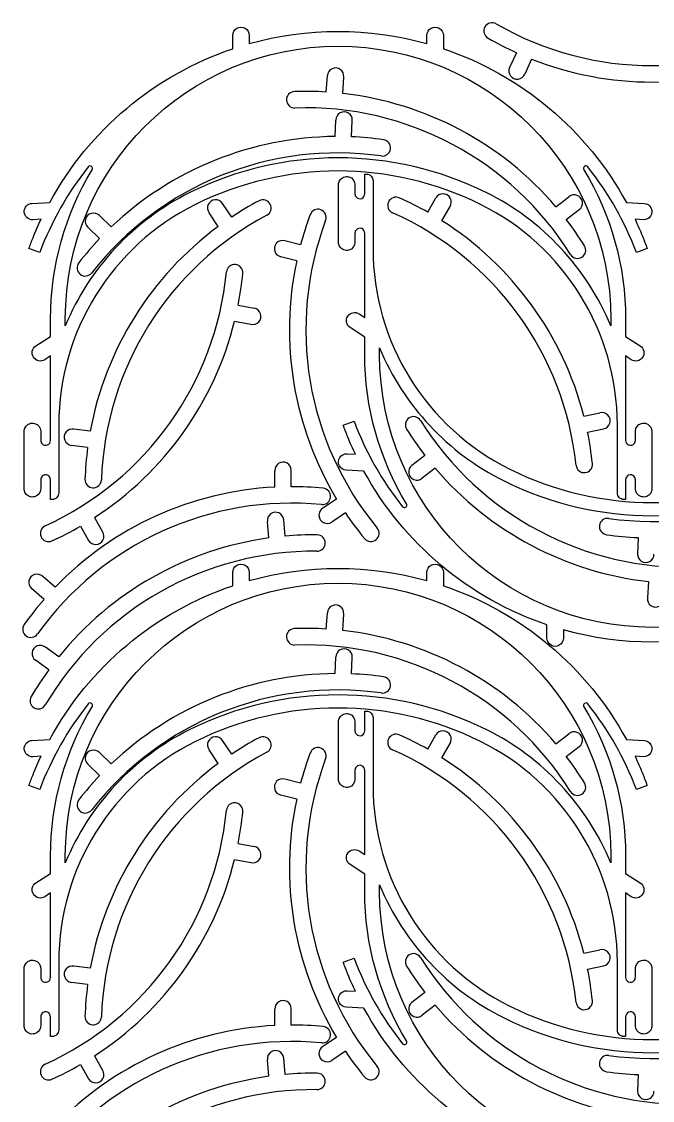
# Model space of a CAD drawing. Extents: x 3 to 3398, y -5 to 2267.
# Drawn here: x 3 to 547, y 1336 to 2267 of the extents above; entities that cross this region are included whole.
import ezdxf

# ---------------------------------------------------------------- set-up
doc = ezdxf.new("R2010")
doc.units = 0
doc.layers.add('Capa_1', color=7, linetype='CONTINUOUS')

msp = doc.modelspace()

# ---------------------------------------------------------------- linework, layer by layer
at = {"layer": 'Capa_1', "color": 7}
for points in [[(185.037468, 2243.511748), (185.037468, 2254.984296)], [(352.576485, 2247.897682), (352.576485, 2254.984296)], [(366.749713, 2254.984296), (366.749713, 2243.511748)], [(429.765477, 2240.101711), (423.904122, 2227.197262)], [(442.816564, 2234.563193), (436.955208, 2221.658744)], [(265.772456, 2206.12214), (266.65551, 2220.267827)], [(279.896051, 2204.885199), (280.779103, 2219.030888)], [(273.441771, 2167.751546), (274.042184, 2181.912047)], [(287.617293, 2167.505394), (288.217706, 2181.665895)], [(298.98102, 2118.322176), (298.98102, 2125.408791), (298.98102, 2135.330079)], [(306.067635, 2129.660759), (306.067635, 2125.408791)], [(353.341208, 2102.379669), (360.335952, 2114.706623)], [(463.858192, 2107.070794), (475.091703, 2115.713045)], [(184.119047, 2098.211226), (176.281458, 2110.020226)], [(365.493172, 2095.076537), (372.487915, 2107.403494)], [(472.781479, 2096.05349), (484.01499, 2104.695741)], [(80.263004, 2089.702258), (69.994393, 2099.471388)], [(172.506124, 2090.078204), (164.668535, 2101.887204)], [(539.173556, 2095.9215), (532.096834, 2096.295474)], [(70.236981, 2079.678047), (59.968372, 2089.447178)], [(243.54036, 2074.177965), (229.845472, 2077.829039)], [(240.231898, 2060.391736), (226.53701, 2064.04281)], [(189.736599, 2022.350273), (203.646006, 2019.628391)], [(294.035074, 2014.715594), (294.035272, 2014.715991)], [(294.035272, 2014.715991), (298.98102, 2011.501106)], [(186.666741, 2008.50896), (200.57615, 2005.787081)], [(298.98102, 1979.425276), (298.98102, 1994.622605), (298.979518, 1994.597093), (286.310523, 2002.832391)], [(511.168957, 2010.436523), (511.168957, 2004.356123)], [(523.924863, 2010.435758), (523.924863, 1995.238429), (523.926365, 1995.263941), (536.59536, 1987.028643)], [(15.191586, 1987.028274), (27.860592, 1995.263572), (27.862092, 1995.23806)], [(311.736926, 1979.42451), (311.736926, 1985.50491)], [(27.861876, 1905.554577), (27.861876, 1978.359928)], [(528.870611, 1975.145043), (523.924863, 1978.359928)], [(528.870809, 1975.14544), (528.870611, 1975.145043)], [(487.958236, 1926.517837), (501.843362, 1929.360995)], [(34.94849, 1918.751723), (34.94849, 1864.452243)], [(62.097439, 1913.387374), (48.047808, 1915.255028)], [(491.148765, 1912.703839), (505.033891, 1915.546996)], [(59.8783, 1899.384468), (45.828669, 1901.252124)], [(283.732328, 1893.939534), (290.809049, 1893.565559)], [(350.78136, 1892.54645), (339.547849, 1883.904198)], [(359.704647, 1881.529146), (348.471136, 1872.886895)], [(221.39424, 1865.17425), (221.376409, 1879.347463)], [(235.567008, 1865.54666), (235.549177, 1879.719873)], [(523.924863, 1871.538857), (523.924863, 1864.452243), (523.924863, 1854.530955)], [(29.279202, 1854.530955), (27.861876, 1854.530955), (27.861876, 1864.452243)], [(516.838249, 1860.200274), (516.838249, 1864.452243)], [(274.619568, 1854.89912), (262.859471, 1846.988342)], [(65.677274, 1838.887983), (72.779322, 1826.622536)], [(216.227473, 1821.328864), (214.974433, 1835.44659)], [(230.313852, 1822.935096), (229.060811, 1837.052821)], [(282.236137, 1842.941117), (270.47604, 1835.030342)], [(53.589502, 1831.479083), (60.69155, 1819.213636)], [(534.879521, 1821.651147), (534.279108, 1807.490646)], [(31.803799, 1778.772908), (21.118837, 1788.084829)], [(185.037468, 1780.102655), (185.037468, 1791.575204)], [(352.576485, 1784.488589), (352.576485, 1791.575204)], [(366.749713, 1791.575204), (366.749713, 1780.102655)], [(543.666788, 1783.714741), (542.783736, 1769.569052)], [(22.224568, 1768.320908), (11.539609, 1777.632831)], [(265.772456, 1742.713047), (266.65551, 1756.858734)], [(279.896051, 1741.476106), (280.779103, 1755.621795)], [(456.15617, 1734.876737), (456.15617, 1746.349285)], [(34.888856, 1718.732407), (23.432966, 1727.077638)], [(26.257029, 1707.485295), (14.801142, 1715.830528)], [(273.441771, 1704.342453), (274.042184, 1718.502954)], [(287.617293, 1704.096301), (288.217706, 1718.256802)], [(298.98102, 1654.913084), (298.98102, 1661.999698), (298.98102, 1671.920986)], [(306.067635, 1666.251666), (306.067635, 1661.999698)], [(353.341208, 1638.970576), (360.335952, 1651.29753)], [(463.858192, 1643.661701), (475.091703, 1652.303952)], [(184.119047, 1634.802133), (176.281458, 1646.611133)], [(365.493172, 1631.667444), (372.487915, 1643.994401)], [(472.781479, 1632.644397), (484.01499, 1641.286648)], [(80.263004, 1626.293165), (69.994393, 1636.062295)], [(172.506124, 1626.669111), (164.668535, 1638.478111)], [(539.173556, 1632.512407), (532.096834, 1632.886381)], [(70.236981, 1616.268954), (59.968372, 1626.038085)], [(243.54036, 1609.612478), (229.845472, 1613.263552)], [(240.231898, 1595.826249), (226.53701, 1599.477323)], [(189.736599, 1557.784786), (203.646006, 1555.062904)], [(294.035074, 1551.306501), (294.035272, 1551.306898)], [(294.035272, 1551.306898), (298.98102, 1548.092013)], [(511.168957, 1547.02743), (511.168957, 1540.94703)], [(523.924863, 1547.026665), (523.924863, 1531.829336), (523.926365, 1531.854848), (536.59536, 1523.61955)], [(186.666741, 1543.943474), (200.57615, 1541.221594)], [(298.98102, 1516.016183), (298.98102, 1531.213512), (298.979518, 1531.188), (286.310523, 1539.423298)], [(15.191586, 1523.619181), (27.860592, 1531.854479), (27.862092, 1531.828967)], [(311.736926, 1516.015417), (311.736926, 1522.095817)], [(27.861876, 1442.145484), (27.861876, 1514.950835)], [(528.870611, 1511.73595), (523.924863, 1514.950835)], [(528.870809, 1511.736347), (528.870611, 1511.73595)], [(487.958236, 1463.108745), (501.843362, 1465.951902)], [(34.94849, 1455.34263), (34.94849, 1401.04315)], [(62.097439, 1449.978281), (48.047808, 1451.845935)], [(491.148765, 1449.294746), (505.033891, 1452.137903)], [(59.8783, 1435.975375), (45.828669, 1437.843031)], [(283.732328, 1430.530441), (290.809049, 1430.156466)], [(350.78136, 1429.137357), (339.547849, 1420.495105)], [(235.567008, 1400.981173), (235.549177, 1415.154386)], [(359.704647, 1418.120053), (348.471136, 1409.477802)], [(221.39424, 1400.608763), (221.376409, 1414.781976)], [(523.924863, 1408.129764), (523.924863, 1401.04315), (523.924863, 1391.121862)], [(29.279202, 1391.121862), (27.861876, 1391.121862), (27.861876, 1401.04315)], [(516.838249, 1396.791181), (516.838249, 1401.04315)], [(274.619568, 1390.333633), (262.859471, 1382.422855)], [(282.236137, 1378.37563), (270.47604, 1370.464855)], [(65.677274, 1374.322496), (72.779322, 1362.057049)], [(216.227473, 1356.763378), (214.974433, 1370.881103)], [(230.313852, 1358.369609), (229.060811, 1372.487334)], [(53.589502, 1366.913596), (60.69155, 1354.648149)], [(534.879521, 1358.242054), (534.279108, 1344.081553)]]:
    msp.add_lwpolyline(points, dxfattribs=at)
for points in [[(403.767379, 2119.355941)], [(419.138504, 1870.505093)], [(403.767379, 1655.946848)], [(419.138504, 1407.096)]]:
    msp.add_lwpolyline(points, close=True, dxfattribs=at)
for points in [[(188.580776, 2261.121486), (190.773382, 2262.387388), (193.474785, 2262.387388), (195.667391, 2261.121486)], [(356.119792, 2261.121484), (358.312398, 2262.387386), (361.0138, 2262.387386), (363.206406, 2261.121484)], [(402.666692, 2262.383617), (400.710039, 2258.994604), (401.870732, 2254.661104), (405.259358, 2252.703781)], [(412.346015, 2264.978197), (408.956615, 2266.93418), (404.623344, 2265.772629), (402.666692, 2262.383617)], [(412.346015, 2264.978197), (495.664874, 2216.873646), (598.318147, 2216.873287), (681.637342, 2264.977257)], [(185.037468, 2254.984296), (185.037468, 2257.5161), (186.388169, 2259.855584), (188.580776, 2261.121486)], [(195.667391, 2261.121486), (197.859998, 2259.855584), (199.210699, 2257.5161), (199.210699, 2254.984296)], [(199.210699, 2247.897682), (249.361464, 2261.989916), (302.42572, 2261.989916), (352.576485, 2247.897682)], [(199.210699, 2254.984296), (199.210699, 2254.984296), (199.210699, 2247.897682), (199.210699, 2247.897682)], [(352.576485, 2254.984296), (352.576485, 2257.5161), (353.927186, 2259.855583), (356.119792, 2261.121484)], [(363.206406, 2261.121484), (365.399012, 2259.855583), (366.749713, 2257.5161), (366.749713, 2254.984296)], [(40.617785, 2010.436523), (40.642485, 2140.358174), (145.971718, 2245.667384), (275.893371, 2245.667384)], [(275.893371, 2245.667384), (405.815024, 2245.667384), (511.144257, 2140.358174), (511.168957, 2010.436523)], [(405.259358, 2252.703781), (413.218931, 2248.108287), (421.397299, 2243.902629), (429.765477, 2240.101711)], [(27.118159, 2110.880718), (61.238441, 2173.350446), (117.612352, 2220.696967), (185.037468, 2243.511748)], [(366.749713, 2243.511748), (434.174679, 2220.697006), (490.54849, 2173.35063), (524.668787, 2110.881087)], [(442.816564, 2234.563193), (509.748348, 2208.11422), (584.234606, 2208.11396), (651.166575, 2234.562466)], [(270.683041, 2226.227894), (268.357715, 2225.120118), (266.815933, 2222.838541), (266.65551, 2220.267827)], [(277.8489, 2225.60031), (275.751534, 2227.095424), (273.008367, 2227.335669), (270.683041, 2226.227894)], [(280.779103, 2219.030888), (281.067979, 2221.590352), (279.946266, 2224.105197), (277.8489, 2225.60031)], [(423.904122, 2227.197262), (422.838927, 2224.852153), (423.129118, 2222.113849), (424.662179, 2220.044089)], [(424.662179, 2220.044089), (426.195239, 2217.974329), (428.73007, 2216.898618), (431.283825, 2217.234047)], [(431.283825, 2217.234047), (433.837581, 2217.569475), (436.008641, 2219.263292), (436.955208, 2221.658744)], [(238.218517, 2206.500199), (234.307631, 2206.362862), (231.248333, 2203.081532), (231.384896, 2199.170618)], [(265.772456, 2206.12214), (256.59937, 2206.694784), (247.403861, 2206.820953), (238.218517, 2206.500199)], [(231.384896, 2199.170618), (231.521459, 2195.259704), (234.802184, 2192.199757), (238.713125, 2192.335547)], [(463.858192, 2107.070794), (417.177784, 2161.846257), (351.410321, 2196.815437), (279.896051, 2204.885199)], [(476.483254, 2065.910927), (425.500502, 2147.500382), (334.863042, 2195.693174), (238.713125, 2192.335547)], [(277.643056, 2188.139106), (275.400913, 2186.87144), (274.022464, 2184.487662), (274.042184, 2181.912047)], [(284.8352, 2188.014217), (282.638421, 2189.358963), (279.885199, 2189.406771), (277.643056, 2188.139106)], [(288.217706, 2181.665895), (288.326835, 2184.239272), (287.031979, 2186.669471), (284.8352, 2188.014217)], [(313.087291, 2150.965852), (217.815061, 2164.355489), (122.636604, 2125.900896), (63.404721, 2050.087546)], [(273.441771, 2167.751546), (201.475743, 2167.201268), (132.413287, 2139.298225), (80.263004, 2089.702258)], [(315.059799, 2165.001208), (305.958304, 2166.280336), (296.799983, 2167.116051), (287.617293, 2167.505394)], [(321.089835, 2156.997472), (321.634452, 2160.872686), (318.934906, 2164.455825), (315.059799, 2165.001208)], [(403.767379, 2119.355941), (323.203345, 2159.326892), (228.583394, 2159.326892), (148.01936, 2119.355941)], [(313.087291, 2150.965852), (316.962614, 2150.422002), (320.545219, 2153.122257), (321.089835, 2156.997472)], [(60.378409, 2141.553172), (42.69731, 2119.254225), (28.584036, 2094.346308), (18.542451, 2067.718674)], [(63.258772, 2141.977492), (62.337228, 2142.618797), (61.075871, 2142.43298), (60.378409, 2141.553172)], [(63.861686, 2139.129153), (64.444342, 2140.088855), (64.180317, 2141.336188), (63.258772, 2141.977492)], [(398.728003, 2109.198781), (321.338908, 2147.594522), (230.447823, 2147.594522), (153.058728, 2109.198781)], [(488.528197, 2141.977885), (487.606647, 2141.336588), (487.342611, 2140.089257), (487.92526, 2139.12955)], [(491.408557, 2141.553541), (490.711103, 2142.433355), (489.449747, 2142.619182), (488.528197, 2141.977885)], [(533.244497, 2067.719043), (523.202918, 2094.346676), (509.08965, 2119.254592), (491.408557, 2141.553541)], [(27.862092, 2010.435389), (27.862099, 2055.818952), (40.313937, 2100.332616), (63.861686, 2139.129153)], [(277.299099, 2129.73891), (278.929605, 2132.481419), (282.191794, 2133.796152), (285.268332, 2132.950685)], [(285.268332, 2132.950685), (288.34487, 2132.105218), (290.477062, 2129.308048), (290.477083, 2126.117452)], [(298.98102, 2135.330079), (298.98102, 2135.330079), (300.398343, 2135.330079), (300.398343, 2135.330079)], [(300.398343, 2135.330079), (301.901938, 2135.330079), (303.343949, 2134.732776), (304.407148, 2133.669572)], [(304.407148, 2133.669572), (305.470347, 2132.606367), (306.067642, 2131.164354), (306.067635, 2129.660759)], [(487.92526, 2139.12955), (511.473017, 2100.333006), (523.924858, 2055.819331), (523.924863, 2010.435758)], [(276.303855, 2126.117452), (276.303864, 2127.392144), (276.647687, 2128.643236), (277.299099, 2129.73891)], [(276.303855, 2076.511181), (276.303855, 2076.511181), (276.303855, 2126.117452), (276.303855, 2126.117452)], [(290.477083, 2126.117452), (290.477083, 2126.117452), (290.477083, 2118.322176), (290.477083, 2118.322176)], [(306.067635, 2125.408791), (306.067635, 2125.408791), (306.067635, 2071.10931), (306.067635, 2071.10931)], [(148.01936, 2119.355941), (99.486351, 2095.27682), (61.328409, 2054.419353), (40.617785, 2004.356123)], [(176.281458, 2110.020226), (174.857152, 2112.166276), (172.381157, 2113.371252), (169.813503, 2113.167939)], [(217.375305, 2109.384805), (215.538115, 2112.840037), (211.24802, 2114.152104), (207.792424, 2112.315597)], [(290.477083, 2118.322176), (290.477084, 2117.194484), (290.925058, 2116.11298), (291.722457, 2115.315581)], [(291.722457, 2115.315581), (292.938511, 2114.099527), (294.767358, 2113.735746), (296.35621, 2114.39387)], [(296.35621, 2114.39387), (297.945062, 2115.051994), (298.98102, 2116.602416), (298.98102, 2118.322176)], [(328.741621, 2114.798318), (325.166335, 2116.389301), (320.978216, 2114.781168), (319.386526, 2111.206197)], [(353.341208, 2102.379669), (345.347523, 2106.915574), (337.137963, 2111.06002), (328.741621, 2114.798318)], [(366.568594, 2118.297942), (363.992988, 2118.321636), (361.607067, 2116.946841), (360.335952, 2114.706623)], [(372.734112, 2114.592568), (371.504426, 2116.855792), (369.144201, 2118.274248), (366.568594, 2118.297942)], [(372.487915, 2107.403494), (373.86955, 2109.57729), (373.963797, 2112.329344), (372.734112, 2114.592568)], [(511.168957, 2004.356123), (490.458332, 2054.419354), (452.300389, 2095.276821), (403.767379, 2119.355941)], [(482.176503, 2116.957293), (479.764193, 2117.860034), (477.052063, 2117.383724), (475.091703, 2115.713045)], [(486.703854, 2111.367514), (486.321926, 2113.91473), (484.588813, 2116.054552), (482.176503, 2116.957293)], [(5.167833, 2102.624123), (4.961376, 2106.530471), (7.959169, 2109.865281), (11.865365, 2110.074602)], [(11.865365, 2110.074602), (11.865365, 2110.074602), (27.118159, 2110.880718), (27.118159, 2110.880718)], [(153.058728, 2109.198781), (80.710419, 2073.303969), (34.948481, 1999.515053), (34.94849, 1918.751723)], [(163.921528, 2109.04154), (162.852712, 2106.698078), (163.138673, 2103.959329), (164.668535, 2101.887204)], [(169.813503, 2113.167939), (167.24585, 2112.964627), (164.990345, 2111.385001), (163.921528, 2109.04154)], [(207.792424, 2112.315597), (199.677308, 2108.000708), (191.776849, 2103.293691), (184.119047, 2098.211226)], [(214.446407, 2099.801345), (217.901276, 2101.639218), (219.212494, 2105.929573), (217.375305, 2109.384805)], [(261.043987, 2104.582743), (257.378507, 2105.953201), (253.296014, 2104.093178), (251.924832, 2100.427969)], [(265.200565, 2095.46441), (266.570297, 2099.130161), (264.709466, 2103.212286), (261.043987, 2104.582743)], [(319.386526, 2111.206197), (317.794837, 2107.631226), (319.402141, 2103.442788), (322.976797, 2101.850392)], [(516.838249, 1918.751723), (516.838256, 1999.515055), (471.076315, 2073.303971), (398.728003, 2109.198781)], [(484.01499, 2104.695741), (486.056459, 2106.266279), (487.085782, 2108.820298), (486.703854, 2111.367514)], [(524.668787, 2110.881087), (524.668787, 2110.881087), (539.92159, 2110.074999), (539.92159, 2110.074999)], [(539.92159, 2110.074999), (542.449869, 2109.941375), (544.714808, 2108.469081), (545.863227, 2106.212715)], [(545.863227, 2106.212715), (547.011645, 2103.95635), (546.86907, 2101.258708), (545.489209, 2099.135966)], [(12.6134, 2095.921131), (8.706902, 2095.717538), (5.37429, 2098.717775), (5.167833, 2102.624123)], [(19.690137, 2096.295078), (19.690137, 2096.295078), (12.6134, 2095.921131), (12.6134, 2095.921131)], [(12.734638, 2080.356602), (14.889587, 2085.739312), (17.209178, 2091.054637), (19.690137, 2096.295078)], [(57.991543, 2096.363503), (57.345457, 2093.870135), (58.102208, 2091.222493), (59.968372, 2089.447178)], [(63.078425, 2101.449466), (60.584941, 2100.803831), (58.637628, 2098.85687), (57.991543, 2096.363503)], [(69.994393, 2099.471388), (68.219415, 2101.337872), (65.571909, 2102.095102), (63.078425, 2101.449466)], [(214.446407, 2099.801345), (129.499323, 2054.634177), (75.101376, 1967.579264), (71.743745, 1871.429348)], [(265.200565, 2095.46441), (231.507631, 2005.348561), (248.450308, 1904.103115), (309.646453, 1829.866252)], [(251.924832, 2100.427969), (248.706101, 2091.819069), (245.907971, 2083.058719), (243.54036, 2074.177965)], [(481.262268, 1883.989131), (471.205737, 1979.670615), (410.867657, 2062.718858), (322.976797, 2101.850392)], [(487.958236, 1926.517837), (470.014145, 1996.213042), (426.232221, 2056.473691), (365.493172, 2095.076537)], [(488.502864, 2073.421651), (483.632404, 2081.216008), (478.385745, 2088.768877), (472.781479, 2096.05349)], [(532.096834, 2096.295474), (534.375444, 2091.482412), (536.517973, 2086.606095), (538.521871, 2081.672331)], [(545.489209, 2099.135966), (544.109348, 2097.013224), (541.701835, 2095.787876), (539.173556, 2095.9215)], [(172.506124, 2090.078204), (114.60783, 2047.33245), (75.136127, 1984.164521), (62.097439, 1913.387374)], [(291.722457, 2087.312967), (290.925079, 2086.515589), (290.477106, 2085.434119), (290.477083, 2084.306457)], [(296.356171, 2088.234694), (294.767327, 2088.892796), (292.9385, 2088.52901), (291.722457, 2087.312967)], [(298.98102, 2084.306457), (298.980986, 2086.026202), (297.945015, 2087.576592), (296.356171, 2088.234694)], [(9.208475, 2071.081443), (10.329655, 2074.1935), (11.505223, 2077.285693), (12.734638, 2080.356602)], [(70.236981, 2079.678047), (63.901964, 2073.019144), (57.894553, 2066.056075), (52.23604, 2058.813517)], [(229.845472, 2077.829039), (227.356714, 2078.492562), (224.703862, 2077.754391), (222.915522, 2075.90074)], [(277.299099, 2072.889666), (276.647677, 2073.985357), (276.303854, 2075.23647), (276.303855, 2076.511181)], [(290.477083, 2076.511181), (290.477087, 2073.320575), (288.344904, 2070.523381), (285.268359, 2069.677899)], [(290.477083, 2084.306457), (290.477083, 2084.306457), (290.477083, 2076.511181), (290.477083, 2076.511181)], [(298.98102, 2011.501106), (298.98102, 2011.501106), (298.98102, 2084.306457), (298.98102, 2084.306457)], [(538.521871, 2081.672331), (539.944562, 2078.169563), (541.297034, 2074.638684), (542.578475, 2071.081811)], [(18.542451, 2067.718674), (18.542451, 2067.718674), (9.208475, 2071.081443), (9.208475, 2071.081443)], [(222.915522, 2075.90074), (221.127183, 2074.04709), (220.484601, 2071.369477), (221.236929, 2068.906109)], [(221.236929, 2068.906109), (221.989258, 2066.442741), (224.01818, 2064.581023), (226.53701, 2064.04281)], [(285.268359, 2069.677899), (282.191814, 2068.832417), (278.92961, 2070.147149), (277.299099, 2072.889666)], [(306.067635, 2071.10931), (306.067627, 1990.345979), (351.829568, 1916.557062), (424.17788, 1880.662252)], [(486.247679, 2063.657673), (489.566338, 2065.731412), (490.575947, 2070.102582), (488.502864, 2073.421651)], [(542.578475, 2071.081811), (542.578475, 2071.081811), (533.244497, 2067.719043), (533.244497, 2067.719043)], [(52.23604, 2058.813517), (49.827376, 2055.729326), (50.374543, 2051.276569), (53.458257, 2048.867295)], [(187.333025, 2057.350999), (183.437745, 2057.726081), (179.975756, 2054.872825), (179.599904, 2050.977619)], [(240.231898, 2060.391736), (225.192833, 1990.012489), (237.486611, 1916.547765), (274.619568, 1854.89912)], [(476.483254, 2065.910927), (478.55765, 2062.592678), (482.929019, 2061.583933), (486.247679, 2063.657673)], [(23.221634, 1831.743371), (110.767664, 1871.640397), (170.378724, 1955.21202), (179.599904, 2050.977619)], [(53.458257, 2048.867295), (56.541972, 2046.458022), (60.994837, 2047.004307), (63.404721, 2050.087546)], [(193.707934, 2049.619138), (194.082246, 2053.514492), (191.228306, 2056.975917), (187.333025, 2057.350999)], [(189.736599, 2022.350273), (191.501672, 2031.370137), (192.827016, 2040.470509), (193.707934, 2049.619138)], [(209.029385, 2014.857371), (208.234603, 2017.307398), (206.173788, 2019.133795), (203.646006, 2019.628391)], [(207.471838, 2007.834733), (209.227922, 2009.719004), (209.824167, 2012.407345), (209.029385, 2014.857371)], [(286.310523, 2002.832391), (283.039913, 2004.969776), (282.116257, 2009.351053), (284.245663, 2012.626864)], [(284.245663, 2012.626864), (286.375069, 2015.902675), (290.754082, 2016.837008), (294.035074, 2014.715594)], [(27.862092, 1995.23806), (27.862092, 1995.23806), (27.862092, 2010.435389), (27.862092, 2010.435389)], [(40.617785, 2004.356123), (40.617785, 2004.356123), (40.617785, 2010.436523), (40.617785, 2010.436523)], [(65.677274, 1838.887983), (126.077141, 1878.019401), (169.331532, 1938.65982), (186.666741, 2008.50896)], [(200.57615, 2005.787081), (203.076012, 2005.166598), (205.715755, 2005.950462), (207.471838, 2007.834733)], [(13.120959, 1977.230043), (10.990092, 1980.508106), (11.916652, 1984.8926), (15.191586, 1987.028274)], [(311.736926, 1985.50491), (332.447551, 1935.44168), (370.605494, 1894.584213), (419.138504, 1870.505093)], [(536.59536, 1987.028643), (539.865971, 1984.891257), (540.789626, 1980.50998), (538.66022, 1977.234169)], [(22.916142, 1975.145043), (19.634956, 1973.018988), (15.251827, 1973.951979), (13.120959, 1977.230043)], [(27.861876, 1978.359928), (27.861876, 1978.359928), (22.916142, 1975.145043), (22.916142, 1975.145043)], [(334.980624, 1850.731484), (311.432866, 1889.528028), (298.981026, 1934.041702), (298.98102, 1979.425276)], [(547.012512, 1744.19365), (417.090859, 1744.19365), (311.761626, 1849.50286), (311.736926, 1979.42451)], [(523.924863, 1978.359928), (523.924863, 1978.359928), (523.924863, 1905.554577), (523.924863, 1905.554577)], [(538.66022, 1977.234169), (536.530814, 1973.958359), (532.151801, 1973.024025), (528.870809, 1975.14544)], [(782.288099, 1979.42451), (782.263398, 1849.50286), (676.934165, 1744.19365), (547.012512, 1744.19365)], [(509.409523, 1838.190689), (604.681753, 1824.801052), (699.86021, 1863.255645), (759.092094, 1939.068995)], [(508.75658, 1927.373545), (506.984146, 1929.242411), (504.3377, 1930.003226), (501.843362, 1929.360995)], [(510.375339, 1920.364825), (511.148691, 1922.821674), (510.529014, 1925.50468), (508.75658, 1927.373545)], [(6.179953, 1916.971367), (7.810463, 1919.713887), (11.072669, 1921.02862), (14.149215, 1920.183138)], [(14.149215, 1920.183138), (17.225761, 1919.337655), (19.357944, 1916.54046), (19.357939, 1913.349852)], [(280.327408, 1918.779222), (280.327408, 1918.779222), (289.661386, 1922.141991), (289.661386, 1922.141991)], [(284.384013, 1908.188702), (282.961322, 1911.69147), (281.608849, 1915.22235), (280.327408, 1918.779222)], [(289.661386, 1922.141991), (299.702965, 1895.514358), (313.816234, 1870.606442), (331.497326, 1848.307493)], [(337.315161, 1924.942267), (333.996501, 1922.868528), (332.986892, 1918.497358), (335.059975, 1915.178289)], [(347.079585, 1922.689013), (345.005189, 1926.007262), (340.63382, 1927.016006), (337.315161, 1924.942267)], [(347.079585, 1922.689013), (398.062337, 1841.099558), (488.699797, 1792.906765), (584.849714, 1796.264393)], [(505.033891, 1915.546996), (507.557229, 1916.063665), (509.601987, 1917.907976), (510.375339, 1920.364825)], [(516.838249, 1864.452243), (516.838249, 1864.452243), (516.838249, 1918.751723), (516.838249, 1918.751723)], [(532.4288, 1913.349852), (532.428796, 1916.540458), (534.560979, 1919.337652), (537.637524, 1920.183134)], [(537.637524, 1920.183134), (540.714069, 1921.028617), (543.976273, 1919.713885), (545.606784, 1916.971367)], [(5.18471, 1913.349852), (5.184708, 1914.624564), (5.528532, 1915.875676), (6.179953, 1916.971367)], [(5.18471, 1863.743581), (5.18471, 1863.743581), (5.18471, 1913.349852), (5.18471, 1913.349852)], [(19.357939, 1913.349852), (19.357939, 1913.349852), (19.357939, 1905.554577), (19.357939, 1905.554577)], [(41.289987, 1912.790223), (39.652211, 1910.80226), (39.221197, 1908.082533), (40.164067, 1905.685597)], [(48.047808, 1915.255028), (45.514729, 1915.721739), (42.927763, 1914.778186), (41.289987, 1912.790223)], [(335.059975, 1915.178289), (339.930435, 1907.383932), (345.177095, 1899.831063), (350.78136, 1892.54645)], [(495.357907, 1885.470675), (494.397188, 1894.611266), (492.992481, 1903.699724), (491.148765, 1912.703839)], [(532.4288, 1905.554577), (532.4288, 1905.554577), (532.4288, 1913.349852), (532.4288, 1913.349852)], [(545.606784, 1916.971367), (546.258206, 1915.875676), (546.60203, 1914.624564), (546.602028, 1913.349852)], [(546.602028, 1913.349852), (546.602028, 1913.349852), (546.602028, 1863.743581), (546.602028, 1863.743581)], [(19.357939, 1905.554577), (19.357963, 1904.426914), (19.805936, 1903.345444), (20.603315, 1902.548066)], [(20.603315, 1902.548066), (21.819359, 1901.332025), (23.648184, 1900.968241), (25.237027, 1901.626342)], [(25.237027, 1901.626342), (26.82587, 1902.284444), (27.861841, 1903.834833), (27.861876, 1905.554577)], [(40.164067, 1905.685597), (41.106938, 1903.288661), (43.275408, 1901.59148), (45.828669, 1901.252124)], [(59.8783, 1899.384468), (58.667168, 1890.273672), (57.899861, 1881.109364), (57.579096, 1871.924021)], [(290.809049, 1893.565559), (288.530439, 1898.378622), (286.38791, 1903.254938), (284.384013, 1908.188702)], [(523.924863, 1905.554577), (523.924897, 1903.834832), (524.960869, 1902.284441), (526.549713, 1901.626339)], [(526.549713, 1901.626339), (528.138556, 1900.968237), (529.967383, 1901.332023), (531.183427, 1902.548066)], [(531.183427, 1902.548066), (531.980805, 1903.345444), (532.428777, 1904.426914), (532.4288, 1905.554577)], [(277.042657, 1883.648318), (275.894239, 1885.904684), (276.036813, 1888.602325), (277.416674, 1890.725068)], [(277.416674, 1890.725068), (278.796535, 1892.84781), (281.204048, 1894.073157), (283.732328, 1893.939534)], [(224.702234, 1885.725662), (222.51752, 1884.361402), (221.244362, 1881.919766), (221.376409, 1879.347463)], [(231.89298, 1885.914609), (229.639635, 1887.162253), (226.886947, 1887.089922), (224.702234, 1885.725662)], [(235.549177, 1879.719873), (235.545953, 1882.295561), (234.146326, 1884.666966), (231.89298, 1885.914609)], [(282.984293, 1879.786035), (280.456014, 1879.919658), (278.191075, 1881.391952), (277.042657, 1883.648318)], [(339.547849, 1883.904198), (337.506381, 1882.333661), (336.477058, 1879.779642), (336.858985, 1877.232426)], [(359.704647, 1881.529146), (406.385055, 1826.753683), (472.152518, 1791.784503), (543.666788, 1783.714741)], [(424.17788, 1880.662252), (501.566976, 1842.266512), (592.45806, 1842.266512), (669.847156, 1880.662252)], [(481.262268, 1883.989131), (481.672098, 1880.097353), (485.158854, 1877.274418), (489.050713, 1877.683478)], [(489.050713, 1877.683478), (492.942572, 1878.092538), (495.766197, 1881.578736), (495.357907, 1885.470675)], [(20.603315, 1874.545452), (19.805915, 1873.748054), (19.35794, 1872.66655), (19.357939, 1871.538857)], [(19.357939, 1871.538857), (19.357939, 1871.538857), (19.357939, 1863.743581), (19.357939, 1863.743581)], [(25.237066, 1875.46716), (23.648216, 1876.125284), (21.81937, 1875.761505), (20.603315, 1874.545452)], [(27.861876, 1871.538857), (27.861875, 1873.258616), (26.825917, 1874.809037), (25.237066, 1875.46716)], [(27.861876, 1864.452243), (27.861876, 1864.452243), (27.861876, 1871.538857), (27.861876, 1871.538857)], [(57.579096, 1871.924021), (57.443288, 1868.013081), (60.50322, 1864.732341), (64.414133, 1864.59576)], [(64.414133, 1864.59576), (68.325046, 1864.459179), (71.606391, 1867.518462), (71.743745, 1871.429348)], [(298.237096, 1878.979946), (298.237096, 1878.979946), (282.984293, 1879.786035), (282.984293, 1879.786035)], [(456.15617, 1746.349285), (388.731204, 1769.164028), (332.357393, 1816.510403), (298.237096, 1878.979946)], [(336.858985, 1877.232426), (337.240913, 1874.685209), (338.974027, 1872.545388), (341.386336, 1871.642647)], [(341.386336, 1871.642647), (343.798646, 1870.739905), (346.510776, 1871.216216), (348.471136, 1872.886895)], [(526.549673, 1875.467163), (524.960822, 1874.809039), (523.924863, 1873.258618), (523.924863, 1871.538857)], [(531.183427, 1874.545452), (529.967372, 1875.761507), (528.138525, 1876.125287), (526.549673, 1875.467163)], [(532.4288, 1871.538857), (532.4288, 1872.666549), (531.980825, 1873.748054), (531.183427, 1874.545452)], [(532.4288, 1863.743581), (532.4288, 1863.743581), (532.4288, 1871.538857), (532.4288, 1871.538857)], [(6.179953, 1860.122123), (5.528541, 1861.217798), (5.184719, 1862.468889), (5.18471, 1863.743581)], [(19.357939, 1863.743581), (19.357919, 1860.552985), (17.225727, 1857.755813), (14.149187, 1856.910345)], [(221.39424, 1865.17425), (149.520711, 1861.485381), (81.741101, 1830.596433), (31.803799, 1778.772908)], [(34.94849, 1864.452243), (34.94849, 1864.452243), (34.94849, 1860.200274), (34.94849, 1860.200274)], [(263.092625, 1864.241882), (253.943998, 1865.122791), (244.75794, 1865.558231), (235.567008, 1865.54666)], [(269.46604, 1856.50879), (269.841104, 1860.404072), (266.987833, 1863.866048), (263.092625, 1864.241882)], [(419.138504, 1870.505093), (499.702538, 1830.534141), (594.32249, 1830.534141), (674.886523, 1870.505093)], [(537.637551, 1856.910349), (534.561013, 1857.755816), (532.428822, 1860.552986), (532.4288, 1863.743581)], [(546.602028, 1863.743581), (546.602019, 1862.468889), (546.258196, 1861.217798), (545.606784, 1860.122123)], [(14.149187, 1856.910345), (11.072648, 1856.064878), (7.810458, 1857.379613), (6.179953, 1860.122123)], [(261.734208, 1850.133846), (165.968609, 1859.355022), (72.558106, 1816.785404), (16.68953, 1738.460552)], [(33.288005, 1856.191463), (32.224806, 1855.128258), (30.782796, 1854.530955), (29.279202, 1854.530955)], [(34.94849, 1860.200274), (34.948498, 1858.69668), (34.351203, 1857.254667), (33.288005, 1856.191463)], [(261.734208, 1850.133846), (265.629565, 1849.759552), (269.090976, 1852.613508), (269.46604, 1856.50879)], [(518.498735, 1856.191462), (517.435536, 1857.254666), (516.838241, 1858.69668), (516.838249, 1860.200274)], [(522.50754, 1854.530955), (521.003945, 1854.530955), (519.561935, 1855.128257), (518.498735, 1856.191462)], [(523.924863, 1854.530955), (523.924863, 1854.530955), (522.50754, 1854.530955), (522.50754, 1854.530955)], [(545.606784, 1860.122123), (543.976278, 1857.379615), (540.714089, 1856.064881), (537.637551, 1856.910349)], [(224.878621, 1842.905327), (222.525111, 1843.95183), (219.789202, 1843.639862), (217.731705, 1842.090383)], [(262.859471, 1846.988342), (260.653055, 1845.65942), (259.34075, 1843.238565), (259.431392, 1840.664445)], [(331.497326, 1848.307493), (332.194781, 1847.427679), (333.456137, 1847.241851), (334.377687, 1847.883148)], [(334.377687, 1847.883148), (335.299237, 1848.524446), (335.563272, 1849.771777), (334.980624, 1850.731484)], [(217.731705, 1842.090383), (215.674208, 1840.540904), (214.618697, 1837.997596), (214.974433, 1835.44659)], [(229.060811, 1837.052821), (228.833114, 1839.618427), (227.232131, 1841.858823), (224.878621, 1842.905327)], [(259.431392, 1840.664445), (259.522034, 1838.090325), (261.001369, 1835.767772), (263.295795, 1834.597338)], [(263.295795, 1834.597338), (265.590222, 1833.426904), (268.338895, 1833.592662), (270.47604, 1835.030342)], [(282.236137, 1842.941117), (287.366049, 1835.315014), (292.863824, 1827.94292), (298.709978, 1820.850959)], [(509.409523, 1838.190689), (505.534201, 1838.734539), (501.951596, 1836.034284), (501.406979, 1832.159069)], [(23.221634, 1831.743371), (19.66101, 1830.11984), (18.090317, 1825.917536), (19.713143, 1822.356591)], [(29.099229, 1818.846244), (37.462627, 1822.657669), (45.635706, 1826.873595), (53.589502, 1831.479083)], [(73.088173, 1819.435941), (74.298061, 1821.709781), (74.17983, 1824.460879), (72.779322, 1826.622536)], [(308.684971, 1819.891449), (311.704573, 1822.380605), (312.135012, 1826.846157), (309.646453, 1829.866252)], [(501.406979, 1832.159069), (500.862362, 1828.283855), (503.561908, 1824.700716), (507.437015, 1824.155333)], [(19.713143, 1822.356591), (21.33597, 1818.795646), (25.537963, 1817.224122), (29.099229, 1818.846244)], [(216.227473, 1821.328864), (144.948951, 1811.389841), (80.119412, 1774.711052), (34.888856, 1718.732407)], [(60.69155, 1819.213636), (61.982186, 1816.984636), (64.380002, 1815.630753), (66.955278, 1815.676934)], [(66.955278, 1815.676934), (69.530554, 1815.723116), (71.878286, 1817.1621), (73.088173, 1819.435941)], [(257.848445, 1824.0343), (248.657854, 1824.1145), (239.468802, 1823.747665), (230.313852, 1822.935096)], [(257.724794, 1809.861554), (261.637949, 1809.828188), (264.83745, 1812.972965), (264.871591, 1816.886114)], [(264.871591, 1816.886114), (264.905731, 1820.799262), (261.761586, 1823.999385), (257.848445, 1824.0343)], [(298.709978, 1820.850959), (301.199731, 1817.831849), (305.665368, 1817.402293), (308.684971, 1819.891449)], [(507.437015, 1824.155333), (516.53851, 1822.876205), (525.696831, 1822.04049), (534.879521, 1821.651147)], [(257.724794, 1809.861554), (161.519933, 1810.701118), (72.175073, 1760.152226), (23.345556, 1677.256156)], [(534.279108, 1807.490646), (534.169979, 1804.917269), (535.464835, 1802.48707), (537.661614, 1801.142324)], [(544.853758, 1801.017435), (547.095901, 1802.285101), (548.47435, 1804.668879), (548.454631, 1807.244494)], [(185.037468, 1791.575204), (185.037468, 1794.107007), (186.388169, 1796.446491), (188.580776, 1797.712393)], [(188.580776, 1797.712393), (190.773382, 1798.978295), (193.474785, 1798.978295), (195.667391, 1797.712393)], [(195.667391, 1797.712393), (197.859998, 1796.446491), (199.210699, 1794.107007), (199.210699, 1791.575204)], [(199.210699, 1784.488589), (249.361464, 1798.580823), (302.42572, 1798.580823), (352.576485, 1784.488589)], [(352.576485, 1791.575204), (352.576485, 1794.107007), (353.927186, 1796.44649), (356.119792, 1797.712391)], [(356.119792, 1797.712391), (358.312398, 1798.978293), (361.0138, 1798.978293), (363.206406, 1797.712391)], [(363.206406, 1797.712391), (365.399012, 1796.44649), (366.749713, 1794.107007), (366.749713, 1791.575204)], [(537.661614, 1801.142324), (539.858393, 1799.797578), (542.611616, 1799.74977), (544.853758, 1801.017435)], [(14.12317, 1789.759355), (11.660221, 1789.00557), (9.799687, 1786.975521), (9.262975, 1784.456345)], [(21.118837, 1788.084829), (19.264134, 1789.872114), (16.586118, 1790.51314), (14.12317, 1789.759355)], [(199.210699, 1791.575204), (199.210699, 1791.575204), (199.210699, 1784.488589), (199.210699, 1784.488589)], [(9.262975, 1784.456345), (8.726264, 1781.937169), (9.597783, 1779.325055), (11.539609, 1777.632831)], [(27.118159, 1647.471626), (61.238441, 1709.941353), (117.612352, 1757.287874), (185.037468, 1780.102655)], [(40.617785, 1547.02743), (40.642485, 1676.949081), (145.971718, 1782.258291), (275.893371, 1782.258291)], [(275.893371, 1782.258291), (405.815024, 1782.258291), (511.144257, 1676.949081), (511.168957, 1547.02743)], [(366.749713, 1780.102655), (434.174679, 1757.287913), (490.54849, 1709.941537), (524.668787, 1647.471994)], [(542.783736, 1769.569052), (542.49486, 1767.009588), (543.616573, 1764.494743), (545.713939, 1762.99963)], [(22.224568, 1768.320908), (16.186038, 1761.392014), (10.48807, 1754.173533), (5.150858, 1746.691047)], [(270.683041, 1762.818801), (268.357715, 1761.711025), (266.815933, 1759.429448), (266.65551, 1756.858734)], [(277.8489, 1762.191217), (275.751534, 1763.686331), (273.008367, 1763.926576), (270.683041, 1762.818801)], [(280.779103, 1755.621795), (281.067979, 1758.181259), (279.946266, 1760.696104), (277.8489, 1762.191217)], [(545.713939, 1762.99963), (547.811305, 1761.504516), (550.554472, 1761.264271), (552.879798, 1762.372046)], [(5.150858, 1746.691047), (2.879017, 1743.504727), (3.61989, 1739.080075), (6.80576, 1736.807604)], [(238.218517, 1743.091106), (234.307631, 1742.953769), (231.248333, 1739.672439), (231.384896, 1735.761525)], [(265.772456, 1742.713047), (256.59937, 1743.285691), (247.403861, 1743.41186), (238.218517, 1743.091106)], [(463.858192, 1643.661701), (417.177784, 1698.437164), (351.410321, 1733.406344), (279.896051, 1741.476106)], [(623.695184, 1741.963351), (573.544419, 1727.871117), (520.480163, 1727.871117), (470.329398, 1741.963351)], [(470.329398, 1741.963351), (470.329398, 1741.963351), (470.329398, 1734.876737), (470.329398, 1734.876737)], [(6.80576, 1736.807604), (9.991631, 1734.535134), (14.416429, 1735.275131), (16.68953, 1738.460552)], [(231.384896, 1735.761525), (231.521459, 1731.850611), (234.802184, 1728.790665), (238.713125, 1728.926454)], [(476.483254, 1602.501834), (425.500502, 1684.091289), (334.863042, 1732.284082), (238.713125, 1728.926454)], [(459.699477, 1728.739549), (457.506871, 1730.005451), (456.15617, 1732.344934), (456.15617, 1734.876737)], [(470.329398, 1734.876737), (470.329398, 1732.344934), (468.978697, 1730.005451), (466.786091, 1728.739549)], [(11.938463, 1722.429654), (11.623355, 1719.873287), (12.719218, 1717.347071), (14.801142, 1715.830528)], [(16.317975, 1728.136078), (13.930095, 1727.170501), (12.253571, 1724.986022), (11.938463, 1722.429654)], [(23.432966, 1727.077638), (21.429549, 1728.696473), (18.705854, 1729.101655), (16.317975, 1728.136078)], [(277.643056, 1724.730013), (275.400913, 1723.462347), (274.022464, 1721.078569), (274.042184, 1718.502954)], [(284.8352, 1724.605124), (282.638421, 1725.94987), (279.885199, 1725.997678), (277.643056, 1724.730013)], [(288.217706, 1718.256802), (288.326835, 1720.83018), (287.031979, 1723.260379), (284.8352, 1724.605124)], [(466.786091, 1728.739549), (464.593485, 1727.473647), (461.892083, 1727.473647), (459.699477, 1728.739549)], [(26.257029, 1707.485295), (20.84537, 1700.056475), (15.798217, 1692.368851), (11.133457, 1684.44967)], [(273.441771, 1704.342453), (201.475743, 1703.792175), (132.413287, 1675.889132), (80.263004, 1626.293165)], [(315.059799, 1701.592115), (305.958304, 1702.871243), (296.799983, 1703.706959), (287.617293, 1704.096301)], [(313.087291, 1687.55676), (217.815061, 1700.946396), (122.636604, 1662.491804), (63.404721, 1586.678453)], [(403.767379, 1655.946848), (323.203345, 1695.917799), (228.583394, 1695.917799), (148.01936, 1655.946848)], [(321.089835, 1693.588379), (321.634452, 1697.463593), (318.934906, 1701.046732), (315.059799, 1701.592115)], [(313.087291, 1687.55676), (316.962614, 1687.012909), (320.545219, 1689.713164), (321.089835, 1693.588379)], [(11.133457, 1684.44967), (9.147967, 1681.07747), (10.271654, 1676.734227), (13.643461, 1674.748071)], [(13.643461, 1674.748071), (17.015267, 1672.761915), (21.358733, 1673.884743), (23.345556, 1677.256156)], [(60.378409, 1678.144079), (42.69731, 1655.845132), (28.584036, 1630.937215), (18.542451, 1604.309581)], [(63.258772, 1678.568399), (62.337228, 1679.209704), (61.075871, 1679.023887), (60.378409, 1678.144079)], [(63.861686, 1675.72006), (64.444342, 1676.679762), (64.180317, 1677.927095), (63.258772, 1678.568399)], [(398.728003, 1645.789689), (321.338908, 1684.185429), (230.447823, 1684.185429), (153.058728, 1645.789689)], [(488.528197, 1678.568792), (487.606647, 1677.927495), (487.342611, 1676.680164), (487.92526, 1675.720457)], [(491.408557, 1678.144448), (490.711103, 1679.024262), (489.449747, 1679.210089), (488.528197, 1678.568792)], [(533.244497, 1604.30995), (523.202918, 1630.937583), (509.08965, 1655.845499), (491.408557, 1678.144448)], [(27.862092, 1547.026297), (27.862099, 1592.409859), (40.313937, 1636.923523), (63.861686, 1675.72006)], [(277.299099, 1666.329817), (278.929605, 1669.072326), (282.191794, 1670.387059), (285.268332, 1669.541592)], [(285.268332, 1669.541592), (288.34487, 1668.696125), (290.477062, 1665.898955), (290.477083, 1662.708359)], [(298.98102, 1671.920986), (298.98102, 1671.920986), (300.398343, 1671.920986), (300.398343, 1671.920986)], [(300.398343, 1671.920986), (301.901938, 1671.920986), (303.343949, 1671.323683), (304.407148, 1670.260479)], [(304.407148, 1670.260479), (305.470347, 1669.197274), (306.067642, 1667.755261), (306.067635, 1666.251666)], [(487.92526, 1675.720457), (511.473017, 1636.923913), (523.924858, 1592.410238), (523.924863, 1547.026665)], [(276.303855, 1662.708359), (276.303864, 1663.983051), (276.647687, 1665.234143), (277.299099, 1666.329817)], [(276.303855, 1613.102088), (276.303855, 1613.102088), (276.303855, 1662.708359), (276.303855, 1662.708359)], [(290.477083, 1662.708359), (290.477083, 1662.708359), (290.477083, 1654.913083), (290.477083, 1654.913083)], [(306.067635, 1661.999698), (306.067635, 1661.999698), (306.067635, 1607.700217), (306.067635, 1607.700217)], [(148.01936, 1655.946848), (99.486351, 1631.867727), (61.328409, 1591.01026), (40.617785, 1540.94703)], [(169.813503, 1649.758846), (167.24585, 1649.555534), (164.990345, 1647.975908), (163.921528, 1645.632447)], [(176.281458, 1646.611133), (174.857152, 1648.757184), (172.381157, 1649.962159), (169.813503, 1649.758846)], [(207.792424, 1648.906504), (199.677308, 1644.591616), (191.776849, 1639.884598), (184.119047, 1634.802133)], [(217.375305, 1645.975712), (215.538115, 1649.430944), (211.24802, 1650.743011), (207.792424, 1648.906504)], [(290.477083, 1654.913083), (290.477084, 1653.785391), (290.925058, 1652.703887), (291.722457, 1651.906488)], [(291.722457, 1651.906488), (292.938511, 1650.690434), (294.767358, 1650.326654), (296.35621, 1650.984777)], [(296.35621, 1650.984777), (297.945062, 1651.642901), (298.98102, 1653.193323), (298.98102, 1654.913084)], [(328.741621, 1651.389225), (325.166335, 1652.980208), (320.978216, 1651.372075), (319.386526, 1647.797104)], [(353.341208, 1638.970576), (345.347523, 1643.506481), (337.137963, 1647.650927), (328.741621, 1651.389225)], [(366.568594, 1654.888849), (363.992988, 1654.912543), (361.607067, 1653.537748), (360.335952, 1651.29753)], [(372.734112, 1651.183475), (371.504426, 1653.446699), (369.144201, 1654.865155), (366.568594, 1654.888849)], [(372.487915, 1643.994401), (373.86955, 1646.168197), (373.963797, 1648.920251), (372.734112, 1651.183475)], [(511.168957, 1540.94703), (490.458332, 1591.010261), (452.300389, 1631.867728), (403.767379, 1655.946848)], [(482.176503, 1653.5482), (479.764193, 1654.450941), (477.052063, 1653.974631), (475.091703, 1652.303952)], [(486.703854, 1647.958421), (486.321926, 1650.505637), (484.588813, 1652.645459), (482.176503, 1653.5482)], [(484.01499, 1641.286648), (486.056459, 1642.857186), (487.085782, 1645.411205), (486.703854, 1647.958421)], [(5.167833, 1639.21503), (4.961376, 1643.121379), (7.959169, 1646.456188), (11.865365, 1646.665509)], [(12.6134, 1632.512038), (8.706902, 1632.308445), (5.37429, 1635.308682), (5.167833, 1639.21503)], [(11.865365, 1646.665509), (11.865365, 1646.665509), (27.118159, 1647.471626), (27.118159, 1647.471626)], [(153.058728, 1645.789689), (80.710419, 1609.894876), (34.948481, 1536.10596), (34.94849, 1455.34263)], [(69.994393, 1636.062295), (68.219415, 1637.928779), (65.571909, 1638.686009), (63.078425, 1638.040374)], [(163.921528, 1645.632447), (162.852712, 1643.288985), (163.138673, 1640.550236), (164.668535, 1638.478111)], [(214.446407, 1636.392252), (217.901276, 1638.230125), (219.212494, 1642.52048), (217.375305, 1645.975712)], [(261.043987, 1640.017257), (257.378507, 1641.387714), (253.296014, 1639.527691), (251.924832, 1635.862482)], [(265.200565, 1630.898924), (266.570297, 1634.564675), (264.709466, 1638.6468), (261.043987, 1640.017257)], [(319.386526, 1647.797104), (317.794837, 1644.222133), (319.402141, 1640.033695), (322.976797, 1638.441299)], [(516.838249, 1455.34263), (516.838256, 1536.105962), (471.076315, 1609.894878), (398.728003, 1645.789689)], [(524.668787, 1647.471994), (524.668787, 1647.471994), (539.92159, 1646.665906), (539.92159, 1646.665906)], [(539.92159, 1646.665906), (542.449869, 1646.532282), (544.714808, 1645.059988), (545.863227, 1642.803623)], [(545.863227, 1642.803623), (547.011645, 1640.547257), (546.86907, 1637.849615), (545.489209, 1635.726873)], [(19.690137, 1632.885985), (19.690137, 1632.885985), (12.6134, 1632.512038), (12.6134, 1632.512038)], [(12.734638, 1616.947509), (14.889587, 1622.330219), (17.209178, 1627.645544), (19.690137, 1632.885985)], [(57.991543, 1632.95441), (57.345457, 1630.461042), (58.102208, 1627.8134), (59.968372, 1626.038085)], [(63.078425, 1638.040374), (60.584941, 1637.394738), (58.637628, 1635.447777), (57.991543, 1632.95441)], [(214.446407, 1636.392252), (129.499323, 1591.225084), (75.101376, 1504.170171), (71.743745, 1408.020255)], [(265.200565, 1630.898924), (231.507631, 1540.783074), (248.450308, 1439.537629), (309.646453, 1365.300765)], [(251.924832, 1635.862482), (248.706101, 1627.253583), (245.907971, 1618.493233), (243.54036, 1609.612478)], [(481.262268, 1420.580038), (471.205737, 1516.261522), (410.867657, 1599.309765), (322.976797, 1638.441299)], [(487.958236, 1463.108745), (470.014145, 1532.803949), (426.232221, 1593.064598), (365.493172, 1631.667444)], [(488.502864, 1610.012558), (483.632404, 1617.806915), (478.385745, 1625.359784), (472.781479, 1632.644397)], [(532.096834, 1632.886381), (534.375444, 1628.073319), (536.517973, 1623.197002), (538.521871, 1618.263238)], [(545.489209, 1635.726873), (544.109348, 1633.604131), (541.701835, 1632.378783), (539.173556, 1632.512407)], [(172.506124, 1626.669111), (114.60783, 1583.923357), (75.136127, 1520.755428), (62.097439, 1449.978281)], [(291.722457, 1623.903874), (290.925079, 1623.106496), (290.477106, 1622.025026), (290.477083, 1620.897364)], [(290.477083, 1620.897364), (290.477083, 1620.897364), (290.477083, 1613.102088), (290.477083, 1613.102088)], [(296.356171, 1624.825601), (294.767327, 1625.483703), (292.9385, 1625.119917), (291.722457, 1623.903874)], [(298.98102, 1620.897364), (298.980986, 1622.617109), (297.945015, 1624.167499), (296.356171, 1624.825601)], [(298.98102, 1548.092013), (298.98102, 1548.092013), (298.98102, 1620.897364), (298.98102, 1620.897364)], [(9.208475, 1607.67235), (10.329655, 1610.784407), (11.505223, 1613.8766), (12.734638, 1616.947509)], [(70.236981, 1616.268954), (63.901964, 1609.610051), (57.894553, 1602.646982), (52.23604, 1595.404424)], [(222.915522, 1611.335254), (221.127183, 1609.481603), (220.484601, 1606.803991), (221.236929, 1604.340623)], [(229.845472, 1613.263552), (227.356714, 1613.927076), (224.703862, 1613.188904), (222.915522, 1611.335254)], [(277.299099, 1609.480573), (276.647677, 1610.576264), (276.303854, 1611.827377), (276.303855, 1613.102088)], [(290.477083, 1613.102088), (290.477087, 1609.911482), (288.344904, 1607.114289), (285.268359, 1606.268806)], [(538.521871, 1618.263238), (539.944562, 1614.76047), (541.297034, 1611.229591), (542.578475, 1607.672718)], [(18.542451, 1604.309581), (18.542451, 1604.309581), (9.208475, 1607.67235), (9.208475, 1607.67235)], [(221.236929, 1604.340623), (221.989258, 1601.877255), (224.01818, 1600.015537), (226.53701, 1599.477323)], [(285.268359, 1606.268806), (282.191814, 1605.423324), (278.92961, 1606.738056), (277.299099, 1609.480573)], [(306.067635, 1607.700217), (306.067627, 1526.936886), (351.829568, 1453.147969), (424.17788, 1417.253159)], [(476.483254, 1602.501834), (478.55765, 1599.183585), (482.929019, 1598.17484), (486.247679, 1600.24858)], [(486.247679, 1600.24858), (489.566338, 1602.322319), (490.575947, 1606.693489), (488.502864, 1610.012558)], [(542.578475, 1607.672718), (542.578475, 1607.672718), (533.244497, 1604.30995), (533.244497, 1604.30995)], [(52.23604, 1595.404424), (49.827376, 1592.320233), (50.374543, 1587.867476), (53.458257, 1585.458202)], [(187.333025, 1592.785512), (183.437745, 1593.160594), (179.975756, 1590.307339), (179.599904, 1586.412132)], [(193.707934, 1585.053651), (194.082246, 1588.949005), (191.228306, 1592.41043), (187.333025, 1592.785512)], [(240.231898, 1595.826249), (225.192833, 1525.447002), (237.486611, 1451.982278), (274.619568, 1390.333633)], [(23.221634, 1367.177884), (110.767664, 1407.074911), (170.378724, 1490.646533), (179.599904, 1586.412132)], [(53.458257, 1585.458202), (56.541972, 1583.048929), (60.994837, 1583.595215), (63.404721, 1586.678453)], [(189.736599, 1557.784786), (191.501672, 1566.80465), (192.827016, 1575.905022), (193.707934, 1585.053651)], [(209.029385, 1550.291885), (208.234603, 1552.741911), (206.173788, 1554.568308), (203.646006, 1555.062904)], [(27.862092, 1531.828967), (27.862092, 1531.828967), (27.862092, 1547.026296), (27.862092, 1547.026297)], [(40.617785, 1540.94703), (40.617785, 1540.94703), (40.617785, 1547.02743), (40.617785, 1547.02743)], [(207.471838, 1543.269246), (209.227922, 1545.153518), (209.824167, 1547.841858), (209.029385, 1550.291885)], [(286.310523, 1539.423298), (283.039913, 1541.560683), (282.116257, 1545.94196), (284.245663, 1549.217771)], [(284.245663, 1549.217771), (286.375069, 1552.493582), (290.754082, 1553.427915), (294.035074, 1551.306501)], [(65.677274, 1374.322496), (126.077141, 1413.453914), (169.331532, 1474.094333), (186.666741, 1543.943474)], [(200.57615, 1541.221594), (203.076012, 1540.601112), (205.715755, 1541.384975), (207.471838, 1543.269246)], [(13.120959, 1513.82095), (10.990092, 1517.099013), (11.916652, 1521.483507), (15.191586, 1523.619181)], [(311.736926, 1522.095817), (332.447551, 1472.032587), (370.605494, 1431.17512), (419.138504, 1407.096)], [(536.59536, 1523.61955), (539.865971, 1521.482164), (540.789626, 1517.100887), (538.66022, 1513.825076)], [(22.916142, 1511.73595), (19.634956, 1509.609895), (15.251827, 1510.542887), (13.120959, 1513.82095)], [(27.861876, 1514.950835), (27.861876, 1514.950835), (22.916142, 1511.73595), (22.916142, 1511.73595)], [(334.980624, 1387.322391), (311.432866, 1426.118935), (298.981026, 1470.63261), (298.98102, 1516.016183)], [(547.012512, 1280.784557), (417.090859, 1280.784557), (311.761626, 1386.093767), (311.736926, 1516.015417)], [(523.924863, 1514.950835), (523.924863, 1514.950835), (523.924863, 1442.145484), (523.924863, 1442.145484)], [(538.66022, 1513.825076), (536.530814, 1510.549266), (532.151801, 1509.614932), (528.870809, 1511.736347)], [(782.288099, 1516.015417), (782.263398, 1386.093767), (676.934165, 1280.784557), (547.012512, 1280.784557)], [(509.409523, 1374.781596), (604.681753, 1361.391959), (699.86021, 1399.846552), (759.092094, 1475.659902)], [(347.079585, 1459.27992), (345.005189, 1462.598169), (340.63382, 1463.606914), (337.315161, 1461.533174)], [(508.75658, 1463.964453), (506.984146, 1465.833318), (504.3377, 1466.594133), (501.843362, 1465.951902)], [(510.375339, 1456.955732), (511.148691, 1459.412581), (510.529014, 1462.095587), (508.75658, 1463.964453)], [(5.18471, 1449.940759), (5.184708, 1451.215471), (5.528532, 1452.466583), (6.179953, 1453.562274)], [(6.179953, 1453.562274), (7.810463, 1456.304794), (11.072669, 1457.619527), (14.149215, 1456.774045)], [(14.149215, 1456.774045), (17.225761, 1455.928562), (19.357944, 1453.131367), (19.357939, 1449.940759)], [(280.327408, 1455.370129), (280.327408, 1455.370129), (289.661386, 1458.732898), (289.661386, 1458.732898)], [(284.384013, 1444.779609), (282.961322, 1448.282377), (281.608849, 1451.813257), (280.327408, 1455.370129)], [(289.661386, 1458.732898), (299.702965, 1432.105265), (313.816234, 1407.197349), (331.497326, 1384.8984)], [(337.315161, 1461.533174), (333.996501, 1459.459435), (332.986892, 1455.088265), (335.059975, 1451.769196)], [(347.079585, 1459.27992), (398.062337, 1377.690465), (488.699797, 1329.497672), (584.849714, 1332.8553)], [(505.033891, 1452.137903), (507.557229, 1452.654572), (509.601987, 1454.498883), (510.375339, 1456.955732)], [(516.838249, 1401.04315), (516.838249, 1401.04315), (516.838249, 1455.34263), (516.838249, 1455.34263)], [(532.4288, 1449.940759), (532.428796, 1453.131366), (534.560979, 1455.928559), (537.637524, 1456.774041)], [(537.637524, 1456.774041), (540.714069, 1457.619524), (543.976273, 1456.304792), (545.606784, 1453.562274)], [(545.606784, 1453.562274), (546.258206, 1452.466583), (546.60203, 1451.215471), (546.602028, 1449.940759)], [(5.18471, 1400.334489), (5.18471, 1400.334489), (5.18471, 1449.940759), (5.18471, 1449.940759)], [(19.357939, 1449.940759), (19.357939, 1449.940759), (19.357939, 1442.145484), (19.357939, 1442.145484)], [(41.289987, 1449.38113), (39.652211, 1447.393167), (39.221197, 1444.67344), (40.164067, 1442.276504)], [(48.047808, 1451.845935), (45.514729, 1452.312646), (42.927763, 1451.369093), (41.289987, 1449.38113)], [(290.809049, 1430.156466), (288.530439, 1434.969529), (286.38791, 1439.845845), (284.384013, 1444.779609)], [(335.059975, 1451.769196), (339.930435, 1443.974839), (345.177095, 1436.42197), (350.78136, 1429.137357)], [(495.357907, 1422.061582), (494.397188, 1431.202173), (492.992481, 1440.290631), (491.148765, 1449.294746)], [(532.4288, 1442.145484), (532.4288, 1442.145484), (532.4288, 1449.940759), (532.4288, 1449.940759)], [(546.602028, 1449.940759), (546.602028, 1449.940759), (546.602028, 1400.334489), (546.602028, 1400.334489)], [(19.357939, 1442.145484), (19.357963, 1441.017821), (19.805936, 1439.936351), (20.603315, 1439.138974)], [(20.603315, 1439.138974), (21.819359, 1437.922932), (23.648184, 1437.559148), (25.237027, 1438.217249)], [(25.237027, 1438.217249), (26.82587, 1438.875351), (27.861841, 1440.42574), (27.861876, 1442.145484)], [(40.164067, 1442.276504), (41.106938, 1439.879568), (43.275408, 1438.182387), (45.828669, 1437.843031)], [(59.8783, 1435.975375), (58.667168, 1426.86458), (57.899861, 1417.700271), (57.579096, 1408.514928)], [(523.924863, 1442.145484), (523.924897, 1440.425739), (524.960869, 1438.875348), (526.549713, 1438.217246)], [(526.549713, 1438.217246), (528.138556, 1437.559144), (529.967383, 1437.92293), (531.183427, 1439.138974)], [(531.183427, 1439.138974), (531.980805, 1439.936351), (532.428777, 1441.017821), (532.4288, 1442.145484)], [(277.042657, 1420.239225), (275.894239, 1422.495591), (276.036813, 1425.193232), (277.416674, 1427.315975)], [(277.416674, 1427.315975), (278.796535, 1429.438717), (281.204048, 1430.664064), (283.732328, 1430.530441)], [(224.702234, 1421.160176), (222.51752, 1419.795916), (221.244362, 1417.354279), (221.376409, 1414.781976)], [(231.89298, 1421.349123), (229.639635, 1422.596766), (226.886947, 1422.524436), (224.702234, 1421.160176)], [(235.549177, 1415.154386), (235.545953, 1417.730074), (234.146326, 1420.101479), (231.89298, 1421.349123)], [(282.984293, 1416.376942), (280.456014, 1416.510565), (278.191075, 1417.982859), (277.042657, 1420.239225)], [(298.237096, 1415.570854), (298.237096, 1415.570854), (282.984293, 1416.376942), (282.984293, 1416.376942)], [(456.15617, 1282.940192), (388.731204, 1305.754935), (332.357393, 1353.101311), (298.237096, 1415.570854)], [(339.547849, 1420.495105), (337.506381, 1418.924568), (336.477058, 1416.370549), (336.858985, 1413.823333)], [(359.704647, 1418.120053), (406.385055, 1363.34459), (472.152518, 1328.37541), (543.666788, 1320.305648)], [(424.17788, 1417.253159), (501.566976, 1378.857419), (592.45806, 1378.857419), (669.847156, 1417.253159)], [(481.262268, 1420.580038), (481.672098, 1416.688261), (485.158854, 1413.865325), (489.050713, 1414.274385)], [(489.050713, 1414.274385), (492.942572, 1414.683445), (495.766197, 1418.169643), (495.357907, 1422.061582)], [(20.603315, 1411.136359), (19.805915, 1410.338961), (19.35794, 1409.257457), (19.357939, 1408.129764)], [(19.357939, 1408.129764), (19.357939, 1408.129764), (19.357939, 1400.334489), (19.357939, 1400.334489)], [(25.237066, 1412.058067), (23.648216, 1412.716191), (21.81937, 1412.352412), (20.603315, 1411.136359)], [(27.861876, 1408.129764), (27.861875, 1409.849523), (26.825917, 1411.399944), (25.237066, 1412.058067)], [(27.861876, 1401.04315), (27.861876, 1401.04315), (27.861876, 1408.129764), (27.861876, 1408.129764)], [(57.579096, 1408.514928), (57.443288, 1404.603988), (60.50322, 1401.323248), (64.414133, 1401.186667)], [(64.414133, 1401.186667), (68.325046, 1401.050086), (71.606391, 1404.109369), (71.743745, 1408.020255)], [(336.858985, 1413.823333), (337.240913, 1411.276116), (338.974027, 1409.136295), (341.386336, 1408.233554)], [(341.386336, 1408.233554), (343.798646, 1407.330813), (346.510776, 1407.807123), (348.471136, 1409.477802)], [(419.138504, 1407.096), (499.702538, 1367.125048), (594.32249, 1367.125048), (674.886523, 1407.096)], [(526.549673, 1412.05807), (524.960822, 1411.399946), (523.924863, 1409.849525), (523.924863, 1408.129764)], [(531.183427, 1411.136359), (529.967372, 1412.352414), (528.138525, 1412.716194), (526.549673, 1412.05807)], [(532.4288, 1408.129764), (532.4288, 1409.257456), (531.980825, 1410.338961), (531.183427, 1411.136359)], [(532.4288, 1400.334489), (532.4288, 1400.334489), (532.4288, 1408.129764), (532.4288, 1408.129764)], [(6.179953, 1396.71303), (5.528541, 1397.808705), (5.184719, 1399.059796), (5.18471, 1400.334489)], [(14.149187, 1393.501252), (11.072648, 1392.655785), (7.810458, 1393.97052), (6.179953, 1396.71303)], [(19.357939, 1400.334489), (19.357919, 1397.143892), (17.225727, 1394.34672), (14.149187, 1393.501252)], [(221.39424, 1400.608763), (149.520711, 1396.919895), (81.741101, 1366.030947), (31.803799, 1314.207421)], [(34.94849, 1396.791181), (34.948498, 1395.287587), (34.351203, 1393.845574), (33.288005, 1392.78237)], [(34.94849, 1401.04315), (34.94849, 1401.04315), (34.94849, 1396.791181), (34.94849, 1396.791181)], [(263.092625, 1399.676396), (253.943998, 1400.557304), (244.75794, 1400.992744), (235.567008, 1400.981173)], [(269.46604, 1391.943303), (269.841104, 1395.838585), (266.987833, 1399.300561), (263.092625, 1399.676396)], [(518.498735, 1392.782369), (517.435536, 1393.845573), (516.838241, 1395.287587), (516.838249, 1396.791181)], [(537.637551, 1393.501256), (534.561013, 1394.346723), (532.428822, 1397.143893), (532.4288, 1400.334489)], [(545.606784, 1396.71303), (543.976278, 1393.970522), (540.714089, 1392.655789), (537.637551, 1393.501256)], [(546.602028, 1400.334489), (546.602019, 1399.059796), (546.258196, 1397.808705), (545.606784, 1396.71303)], [(261.734208, 1385.568359), (165.968609, 1394.789536), (72.558106, 1352.219917), (16.68953, 1273.895065)], [(33.288005, 1392.78237), (32.224806, 1391.719165), (30.782796, 1391.121862), (29.279202, 1391.121862)], [(261.734208, 1385.568359), (265.629565, 1385.194065), (269.090976, 1388.048021), (269.46604, 1391.943303)], [(334.377687, 1384.474056), (335.299237, 1385.115353), (335.563272, 1386.362684), (334.980624, 1387.322391)], [(522.50754, 1391.121862), (521.003945, 1391.121862), (519.561935, 1391.719164), (518.498735, 1392.782369)], [(523.924863, 1391.121862), (523.924863, 1391.121862), (522.50754, 1391.121862), (522.50754, 1391.121862)], [(224.878621, 1378.33984), (222.525111, 1379.386344), (219.789202, 1379.074376), (217.731705, 1377.524897)], [(229.060811, 1372.487334), (228.833114, 1375.05294), (227.232131, 1377.293336), (224.878621, 1378.33984)], [(262.859471, 1382.422855), (260.653055, 1381.093933), (259.34075, 1378.673078), (259.431392, 1376.098958)], [(282.236137, 1378.37563), (287.366049, 1370.749528), (292.863824, 1363.377433), (298.709978, 1356.285472)], [(331.497326, 1384.8984), (332.194781, 1384.018586), (333.456137, 1383.832758), (334.377687, 1384.474056)], [(217.731705, 1377.524897), (215.674208, 1375.975418), (214.618697, 1373.43211), (214.974433, 1370.881103)], [(259.431392, 1376.098958), (259.522034, 1373.524839), (261.001369, 1371.202286), (263.295795, 1370.031851)], [(263.295795, 1370.031851), (265.590222, 1368.861417), (268.338895, 1369.027176), (270.47604, 1370.464855)], [(501.406979, 1368.749977), (500.862362, 1364.874762), (503.561908, 1361.291623), (507.437015, 1360.74624)], [(509.409523, 1374.781596), (505.534201, 1375.325446), (501.951596, 1372.625191), (501.406979, 1368.749977)], [(23.221634, 1367.177884), (19.66101, 1365.554354), (18.090317, 1361.35205), (19.713143, 1357.791104)], [(29.099229, 1354.280757), (37.462627, 1358.092182), (45.635706, 1362.308109), (53.589502, 1366.913596)], [(73.088173, 1354.870454), (74.298061, 1357.144295), (74.17983, 1359.895393), (72.779322, 1362.057049)], [(257.848445, 1359.468813), (248.657854, 1359.549014), (239.468802, 1359.182179), (230.313852, 1358.369609)], [(264.871591, 1352.320627), (264.905731, 1356.233775), (261.761586, 1359.433899), (257.848445, 1359.468813)], [(308.684971, 1355.325962), (311.704573, 1357.815119), (312.135012, 1362.280671), (309.646453, 1365.300765)], [(507.437015, 1360.74624), (516.53851, 1359.467112), (525.696831, 1358.631397), (534.879521, 1358.242054)], [(19.713143, 1357.791104), (21.33597, 1354.230159), (25.537963, 1352.658635), (29.099229, 1354.280757)], [(216.227473, 1356.763378), (144.948951, 1346.824355), (80.119412, 1310.145565), (34.888856, 1254.16692)], [(60.69155, 1354.648149), (61.982186, 1352.419149), (64.380002, 1351.065266), (66.955278, 1351.111448)], [(66.955278, 1351.111448), (69.530554, 1351.157629), (71.878286, 1352.596613), (73.088173, 1354.870454)], [(257.724794, 1345.296068), (261.637949, 1345.262701), (264.83745, 1348.407479), (264.871591, 1352.320627)], [(298.709978, 1356.285472), (301.199731, 1353.266363), (305.665368, 1352.836806), (308.684971, 1355.325962)], [(257.724794, 1345.296068), (161.519933, 1346.135631), (72.175073, 1295.58674), (23.345556, 1212.69067)], [(534.279108, 1344.081553), (534.169979, 1341.508176), (535.464835, 1339.077977), (537.661614, 1337.733231)], [(544.853758, 1337.608342), (547.095901, 1338.876008), (548.47435, 1341.259786), (548.454631, 1343.835401)], [(537.661614, 1337.733231), (539.858393, 1336.388485), (542.611616, 1336.340677), (544.853758, 1337.608342)]]:
    msp.add_open_spline(points, degree=3, dxfattribs=at)

doc.saveas('drawing.dxf')
